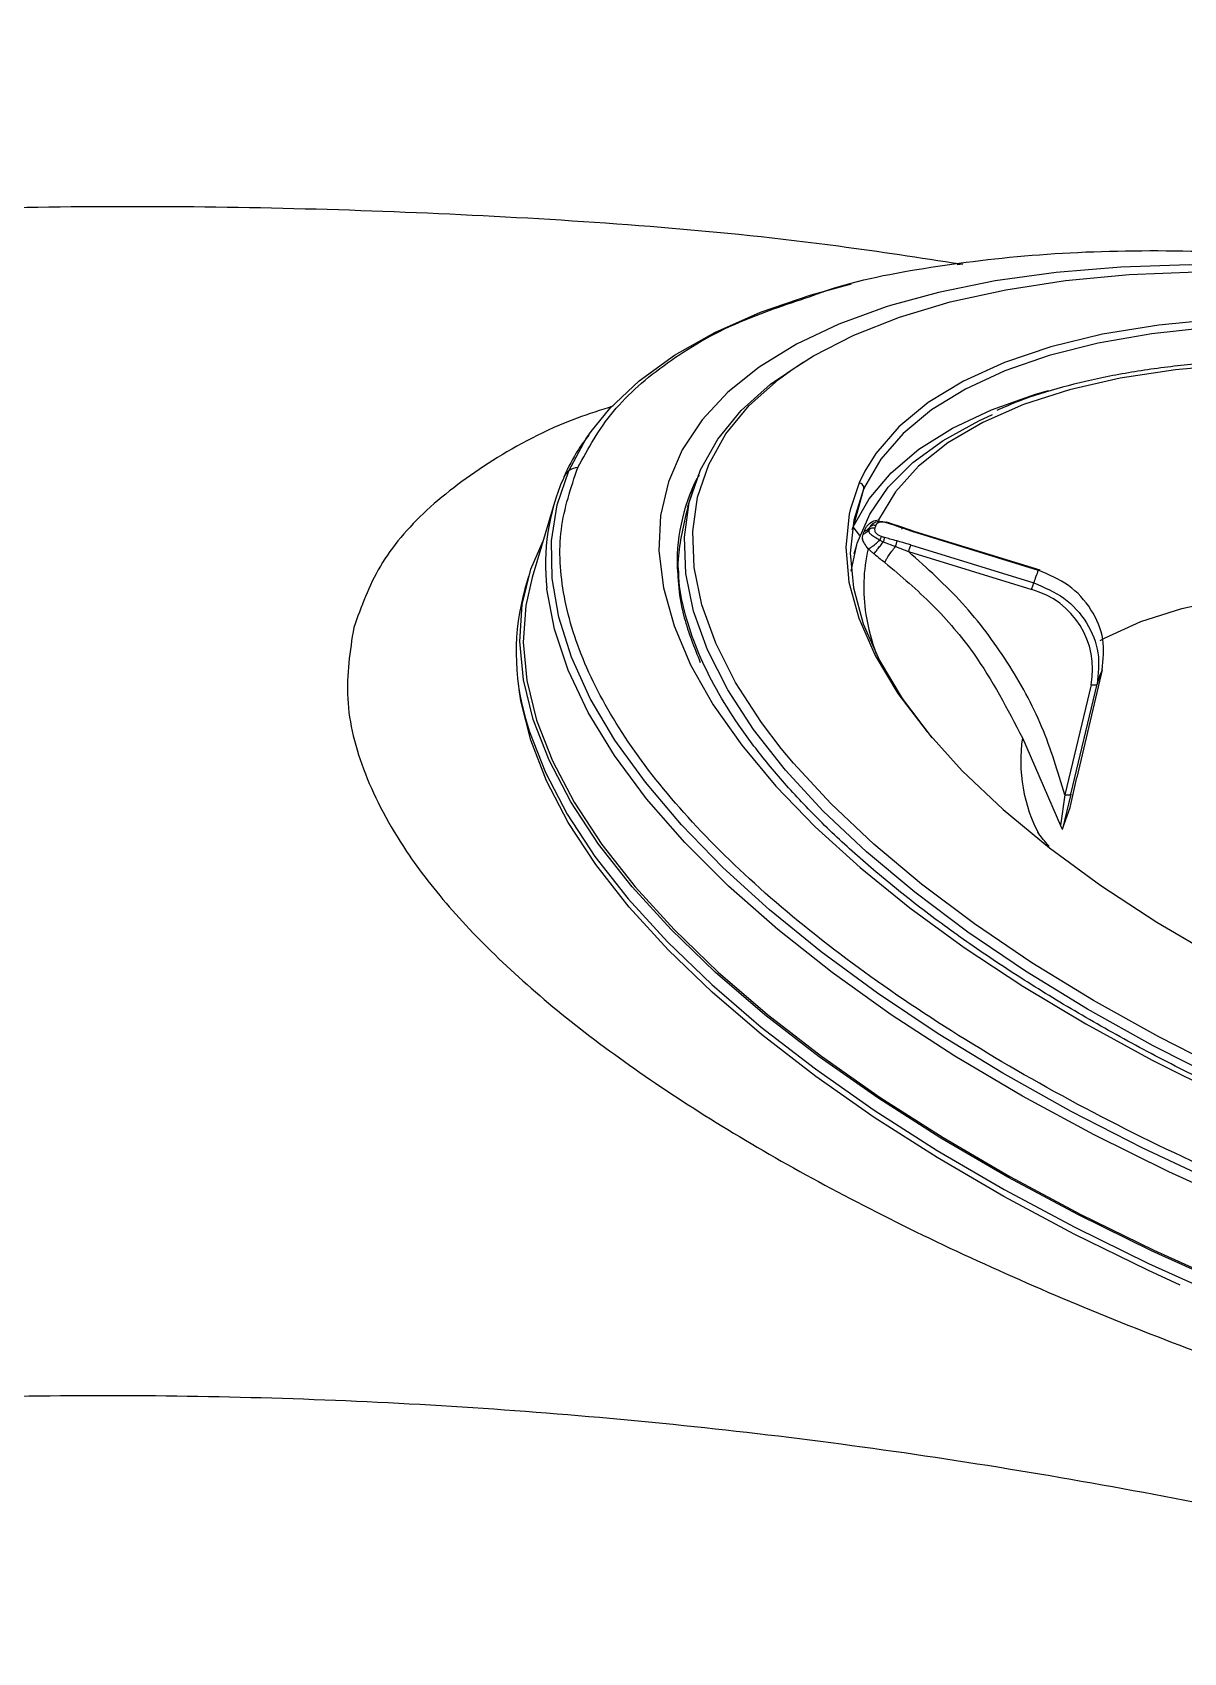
# Model space of a CAD drawing. Extents: x 400 to 501, y 484 to 634.
# Drawn here: x 450.16 to 452.685, y 540.84 to 544.394 of the extents above; entities that cross this region are included whole.
import ezdxf

# ---------------------------------------------------------------- set-up
doc = ezdxf.new("R2010")
doc.units = 0
doc.header["$MEASUREMENT"] = 0
doc.layers.add('DIM', color=3, linetype='Continuous')
doc.layers.add('GEOMETRY', color=3, linetype='Continuous', lineweight=25)

# ---------------------------------------------------------------- blocks, each defined once
blk = doc.blocks.new('2026 GRANDEE')
at = {"layer": 'GEOMETRY', "ltscale": 16}
for p, q in [((1.7634, -52.9549), (1.7753, -52.9533)), ((1.1959, -53.4202), (1.1979, -53.4175)), ((1.5608, -53.4084), (1.5483, -53.4339)), ((1.184, -53.4477), (1.1707, -53.4891)), ((1.5483, -53.4339), (1.5284, -53.493)), ((1.5581, -53.4481), (1.5351, -53.5306)), ((0.88, -53.4774), (0.8308, -53.6417)), ((1.5906, -53.5155), (1.5921, -53.5192)), ((1.6153, -53.5222), (1.6079, -53.5201)), ((1.6421, -53.5316), (1.6151, -53.5222)), ((1.5326, -53.5364), (1.5351, -53.5306)), ((1.5498, -53.5493), (1.5351, -53.5306)), ((1.5935, -53.5595), (1.6012, -53.5637)), ((1.6012, -53.5637), (1.6278, -53.5739)), ((1.6713, -53.5414), (1.6418, -53.5315)), ((1.6709, -53.5422), (1.9411, -53.6257)), ((1.9454, -53.6259), (1.6713, -53.5412)), ((1.5424, -53.5711), (1.5366, -53.5907)), ((1.6278, -53.5739), (1.6563, -53.5847)), ((1.6563, -53.5847), (1.9266, -53.6682)), ((1.661, -53.5701), (1.9312, -53.6535)), ((0.8233, -53.6394), (0.8153, -53.6663)), ((2.081, -53.8446), (2.0255, -54.0802)), ((2.0568, -53.8773), (1.9994, -54.1185)), ((2.0124, -54.1169), (2.0699, -53.8758)), ((1.9061, -53.9936), (1.9898, -54.1857)), ((2.011, -54.1461), (2.0255, -54.0802)), ((1.9994, -54.1185), (1.9898, -54.1857)), ((2.0124, -54.1169), (1.9943, -54.193)), ((1.9943, -54.193), (2.011, -54.1461))]:
    blk.add_line(p, q, dxfattribs=at)
at = {"layer": 'GEOMETRY', "ltscale": 16, "flags": 128}
for points in [[(3.8024, -53.2095), (3.6279, -53.1565), (3.4521, -53.1092), (3.2761, -53.0678), (3.1009, -53.0327), (2.9275, -53.0039), (2.7569, -52.9817), (2.5901, -52.9662), (2.4281, -52.9575), (2.2719, -52.9557), (2.1223, -52.9607), (1.9803, -52.9725), (1.8467, -52.991), (1.7221, -53.0162), (1.6169, -53.0449)], [(1.4032, -53.184), (1.4479, -53.1556), (1.5366, -53.1099), (1.6369, -53.0703), (1.7481, -53.037), (1.8696, -53.0103), (2.0005, -52.9904), (2.1402, -52.9773), (2.2877, -52.9712), (2.4421, -52.972), (2.6026, -52.9799), (2.768, -52.9946), (2.9374, -53.0162), (3.1098, -53.0445), (3.284, -53.0793), (3.4591, -53.1204), (3.6338, -53.1676), (3.8073, -53.2206)], [(0.9605, -53.3217), (1.0017, -53.2709), (1.0661, -53.2099), (1.1429, -53.1542), (1.2317, -53.1041), (1.332, -53.0599), (1.4432, -53.0218), (1.5317, -52.9978)], [(1.6169, -53.0449), (1.6075, -53.0479), (1.5034, -53.0859), (1.4105, -53.13), (1.3293, -53.1799), (1.2602, -53.2354), (1.2037, -53.296), (1.1602, -53.3616), (1.1298, -53.4316), (1.1127, -53.5056), (1.1091, -53.5833), (1.119, -53.6642), (1.1422, -53.7478), (1.1787, -53.8336), (1.2283, -53.9211), (1.2907, -54.0098), (1.3654, -54.0992), (1.4521, -54.1888), (1.5503, -54.278), (1.6594, -54.3663), (1.7787, -54.4532), (1.9075, -54.5382), (2.0451, -54.6208), (2.1908, -54.7004), (2.3435, -54.7768)], [(2.3168, -53.0933), (2.1903, -53.107), (2.0726, -53.1276), (1.9647, -53.1548), (1.8674, -53.1884), (1.7813, -53.2283), (1.707, -53.2741), (1.6451, -53.3255), (1.5961, -53.3821), (1.5602, -53.4435)], [(3.7707, -53.2834), (3.6049, -53.2331), (3.4379, -53.189), (3.2709, -53.1514), (3.1051, -53.1206), (2.9418, -53.0968), (2.7823, -53.0803), (2.6277, -53.071), (2.4793, -53.0692), (2.3382, -53.0748), (2.2054, -53.0878), (2.082, -53.108), (1.9688, -53.1354), (1.8669, -53.1697), (1.7768, -53.2106), (1.6994, -53.2579), (1.6352, -53.3111), (1.5847, -53.37), (1.5608, -53.4084)], [(1.2603, -53.8883), (1.2595, -53.887), (1.2155, -53.8001), (1.1849, -53.7152), (1.1681, -53.6328), (1.165, -53.5534), (1.1757, -53.4775), (1.2001, -53.4056), (1.2382, -53.3381), (1.2896, -53.2754), (1.354, -53.2179), (1.4254, -53.1694)], [(2.6561, -53.1731), (2.5109, -53.1701), (2.3726, -53.1744), (2.2423, -53.1859), (2.1209, -53.2045), (2.0095, -53.2301), (1.9088, -53.2625), (1.8196, -53.3013), (1.7427, -53.3465), (1.6786, -53.3974), (1.6277, -53.4539), (1.5906, -53.5155)], [(1.3775, -54.0168), (1.3343, -53.96), (1.2774, -53.8722), (1.2336, -53.7859), (1.2032, -53.7015), (1.1864, -53.6196), (1.1834, -53.5407), (1.194, -53.4652), (1.2183, -53.3938), (1.2562, -53.3267), (1.3072, -53.2644), (1.3713, -53.2072), (1.4032, -53.184)], [(1.5351, -53.5306), (1.5701, -53.4688), (1.6183, -53.4118), (1.6794, -53.36), (1.753, -53.3138), (1.8385, -53.2735), (1.9353, -53.2394), (1.9633, -53.2313)], [(1.5306, -53.6278), (1.544, -53.5661), (1.5714, -53.5026), (1.6122, -53.4436), (1.6658, -53.3895), (1.7321, -53.3408), (1.8104, -53.2978), (1.8405, -53.2841)], [(0.9112, -53.4077), (0.9499, -53.337), (0.9605, -53.3217)], [(2.3344, -54.9706), (2.1705, -54.8936), (2.0132, -54.813), (1.8631, -54.7292), (1.7212, -54.6425), (1.5882, -54.5536), (1.4648, -54.4628), (1.3516, -54.3706), (1.2492, -54.2776), (1.1583, -54.1842), (1.0793, -54.0909), (1.0125, -53.9983), (0.9584, -53.9068), (0.9173, -53.8168), (0.8894, -53.729), (0.8748, -53.6437), (0.8735, -53.5614), (0.8857, -53.4826), (0.9112, -53.4077)], [(1.5581, -53.4481), (1.5362, -53.5162), (1.5287, -53.5885), (1.5357, -53.6642), (1.5572, -53.743), (1.5929, -53.8241), (1.6426, -53.907), (1.7059, -53.9909), (1.7079, -53.9933)], [(1.5284, -53.493), (1.5262, -53.5025), (1.5187, -53.5753), (1.5258, -53.6516), (1.5474, -53.7309), (1.5833, -53.8125), (1.6334, -53.8959), (1.6971, -53.9805), (1.7741, -54.0655), (1.8637, -54.1504), (1.9653, -54.2345), (2.0781, -54.3171), (2.2012, -54.3976), (2.3337, -54.4755), (2.4746, -54.55), (2.6228, -54.6207), (2.7772, -54.6871), (2.9365, -54.7485), (3.0997, -54.8045)], [(2.8889, -55.3938), (2.7084, -55.3324), (2.5313, -55.266), (2.3584, -55.1949), (2.1907, -55.1195), (2.0291, -55.0402), (1.8745, -54.9575), (1.7276, -54.8717), (1.5893, -54.7834), (1.4603, -54.693), (1.3412, -54.6009), (1.2328, -54.5078), (1.1356, -54.414), (1.0501, -54.3201), (0.9767, -54.2266), (0.916, -54.1339), (0.8681, -54.0426), (0.8333, -53.9532), (0.8119, -53.8661), (0.8039, -53.7818), (0.8095, -53.7008), (0.8284, -53.6234), (0.855, -53.561)], [(0.8308, -53.6417), (0.817, -53.7029), (0.8115, -53.7837), (0.8195, -53.8677), (0.8408, -53.9545), (0.8755, -54.0437), (0.9232, -54.1347), (0.9838, -54.2271), (1.0569, -54.3203), (1.1422, -54.4139), (1.2391, -54.5074), (1.3472, -54.6003), (1.4659, -54.6921), (1.5945, -54.7822), (1.7324, -54.8703), (1.8788, -54.9558), (2.033, -55.0383), (2.1941, -55.1173), (2.3613, -55.1925), (2.5337, -55.2634), (2.7103, -55.3296), (2.8902, -55.3908)], [(2.9394, -55.2265), (2.7552, -55.1638), (2.5746, -55.0958), (2.3984, -55.023), (2.2277, -54.9457), (2.0635, -54.8643), (1.9067, -54.7795), (1.758, -54.6915), (1.6185, -54.6009), (1.4888, -54.5082), (1.3697, -54.414), (1.2618, -54.3187), (1.1658, -54.2229), (1.0822, -54.1271), (1.0114, -54.0319), (0.9539, -53.9377), (0.9099, -53.8452), (0.8798, -53.7548), (0.8636, -53.667), (0.8634, -53.6647)], [(2.0765, -53.7802), (2.0875, -53.7741), (2.1656, -53.7384), (2.2557, -53.7094), (2.357, -53.6875), (2.4683, -53.6729), (2.5886, -53.6657), (2.7166, -53.6661)], [(2.2524, -55.1943), (2.1811, -55.1614), (2.02, -55.0824), (1.8658, -54.9999), (1.7194, -54.9144), (1.5815, -54.8264), (1.4529, -54.7363), (1.3343, -54.6445), (1.2262, -54.5517), (1.1293, -54.4582), (1.044, -54.3646), (0.9709, -54.2713), (0.9104, -54.179), (0.8626, -54.088), (0.828, -53.9988), (0.8066, -53.912), (0.8029, -53.8872)], [(3.0069, -55.0112), (2.835, -54.9521), (2.6666, -54.8879), (2.5029, -54.819), (2.3447, -54.7458), (2.193, -54.6688), (2.0489, -54.5884), (1.9131, -54.5052), (1.7866, -54.4196), (1.67, -54.3323), (1.5641, -54.2436), (1.4696, -54.1542), (1.387, -54.0645), (1.3168, -53.9753), (1.2603, -53.8883)], [(0.8168, -53.9511), (0.8253, -53.9801), (0.86, -54.0695), (0.9079, -54.1608), (0.9687, -54.2534), (1.042, -54.3469), (1.1276, -54.4408), (1.2248, -54.5346), (1.3332, -54.6278), (1.4522, -54.7198), (1.5813, -54.8102), (1.7196, -54.8986), (1.8664, -54.9843), (2.0211, -55.0671), (2.1827, -55.1463), (2.3504, -55.2217), (2.5232, -55.2928), (2.7004, -55.3592), (2.8808, -55.4206)], [(3.0141, -54.9897), (2.8433, -54.931), (2.676, -54.8671), (2.5132, -54.7986), (2.3559, -54.7259), (2.2052, -54.6494), (2.0619, -54.5695), (1.927, -54.4868), (1.8012, -54.4017), (1.6853, -54.3148), (1.5801, -54.2267), (1.4861, -54.1378), (1.404, -54.0488), (1.3775, -54.0168)]]:
    blk.add_lwpolyline(points, dxfattribs=at)
at = {"layer": 'GEOMETRY', "ltscale": 16}
for centre, radius, start, end in [((0.9311, -53.4339), 0.0329, 127.1684, 163.2011), ((0.9337, -53.4376), 0.0374, 93.8391, 126.9504), ((1.331, -53.6123), 0.4706, 156.4697, 186.4043), ((1.5636, -53.6088), 0.4146, 153.5714, 183.0606), ((1.5466, -53.4456), 0.0118, 347.7469, 81.8059), ((1.8772, -53.5888), 0.3487, 155.374, 156.1978), ((1.8752, -53.6573), 0.3374, 159.8739, 160.9768), ((1.6739, -53.5429), 0.00302, 147.669, 168.1628), ((1.923, -53.6631), 0.3648, 166.614, 189.4282), ((2.0562, -53.7034), 0.4171, 161.3602, 163.472), ((2.1898, -53.73), 0.2697, 157.2508, 163.5295), ((1.3122, -53.8061), 0.5162, 164.2915, 196.3155), ((1.8792, -53.8428), 0.1809, 349.008, 74.8262), ((2.0356, -53.6474), 0.4785, 189.068, 199.7426), ((2.2968, -53.9391), 0.2356, 156.3524, 164.4019), ((2.2494, -54.0436), 0.3469, 171.7271, 208.103)]:
    blk.add_arc(centre, radius, start, end, dxfattribs=at)
for points, knots in [([(3.4067, -52.5923), (3.1449, -52.5293), (2.6213, -52.4033), (2.0889, -52.3219), (1.8226, -52.2812)], [0, 0, 0, 0, 0.4999261, 1, 1, 1, 1]), ([(3.4119, -52.5717), (3.1483, -52.5083), (2.6239, -52.3822), (2.0907, -52.3008), (1.8255, -52.2603)], [0, 0, 0, 0, 0.5027554, 1, 1, 1, 1]), ([(-1.5025, -52.9142), (-1.2811, -52.8913), (-0.8009, -52.8416), (-0.0572, -52.82), (0.7239, -52.8418), (1.3347, -52.8867), (1.6817, -52.94), (1.771, -52.9537)], [0, 0, 0, 0, 0.203342, 0.441081, 0.6792, 0.917445, 1, 1, 1, 1]), ([(1.4393, -53.0257), (1.4524, -53.0208), (1.5292, -52.9919), (1.7024, -52.9587), (1.9559, -52.9284), (2.2368, -52.9214), (2.5367, -52.9358), (2.8514, -52.9718), (3.1751, -53.029), (3.503, -53.1049), (3.719, -53.171), (3.827, -53.2041)], [0, 0, 0, 0, 0.025097, 0.14696, 0.268823, 0.390686, 0.512548, 0.634411, 0.756274, 0.878137, 1, 1, 1, 1]), ([(0.9312, -53.4002), (0.9543, -53.3583), (1.0004, -53.2744), (1.1228, -53.1684), (1.2665, -53.0831), (1.3863, -53.0433), (1.4393, -53.0257)], [0, 0, 0, 0, 0.26357, 0.52714, 0.790711, 1, 1, 1, 1]), ([(2.6587, -53.1674), (2.6349, -53.1662), (2.565, -53.1625), (2.4545, -53.1631), (2.3278, -53.1688), (2.2083, -53.181), (2.0961, -53.1991), (1.9927, -53.2236), (1.91, -53.2488), (1.866, -53.2682), (1.8499, -53.2753)], [0, 0, 0, 0, 0.072577, 0.213334, 0.354162, 0.495073, 0.636082, 0.777198, 0.918422, 1, 1, 1, 1]), ([(1.0077, -53.2661), (0.9813, -53.2745), (0.8792, -53.3072), (0.7396, -53.3831), (0.5934, -53.4916), (0.489, -53.6146), (0.4562, -53.7059), (0.4397, -53.7516)], [0, 0, 0, 0, 0.080344, 0.310947, 0.540626, 0.770535, 1, 1, 1, 1]), ([(0.9551, -53.3293), (0.9472, -53.3396), (0.9253, -53.3685), (0.9105, -53.4002), (0.901, -53.4206)], [0, 0, 0, 0, 0.357682, 1, 1, 1, 1]), ([(1.1717, -53.4894), (1.1629, -53.5262), (1.1447, -53.6023), (1.1555, -53.7167), (1.1866, -53.7951), (1.1997, -53.8281)], [0, 0, 0, 0, 0.351842, 0.727206, 1, 1, 1, 1]), ([(1.5653, -53.5293), (1.5689, -53.5252), (1.5755, -53.5179), (1.5859, -53.5162), (1.5906, -53.5155)], [0, 0, 0, 0, 0.545908, 1, 1, 1, 1]), ([(1.607, -53.5214), (1.6025, -53.5203), (1.5935, -53.5182), (1.582, -53.5211), (1.5745, -53.5259), (1.5727, -53.5294), (1.5719, -53.5311)], [0, 0, 0, 0, 0.270054, 0.529462, 0.773393, 1, 1, 1, 1]), ([(1.5845, -53.5276), (1.5833, -53.5274), (1.581, -53.5268), (1.5774, -53.5273), (1.5742, -53.5287), (1.5726, -53.5303), (1.5719, -53.5311)], [0, 0, 0, 0, 0.244112, 0.5, 0.755888, 1, 1, 1, 1]), ([(1.5845, -53.5276), (1.5841, -53.5287), (1.5833, -53.5308), (1.5826, -53.5328), (1.5823, -53.5337)], [0, 0, 0, 0, 0.56, 1, 1, 1, 1]), ([(1.6083, -53.5213), (1.6064, -53.5209), (1.6023, -53.5201), (1.5964, -53.5201), (1.5909, -53.5211), (1.5865, -53.5237), (1.5852, -53.5262), (1.5845, -53.5276)], [0, 0, 0, 0, 0.149104, 0.31184, 0.493438, 0.7318, 1, 1, 1, 1]), ([(1.6083, -53.5213), (1.6083, -53.5209), (1.6083, -53.5202), (1.608, -53.52), (1.6076, -53.5203), (1.6072, -53.521), (1.607, -53.5214)], [0, 0, 0, 0, 0.246536, 0.5, 0.753464, 1, 1, 1, 1]), ([(1.6083, -53.5213), (1.6095, -53.5216), (1.6116, -53.5221), (1.6136, -53.5228), (1.6145, -53.5231)], [0, 0, 0, 0, 0.559812, 1, 1, 1, 1]), ([(1.6145, -53.5231), (1.6147, -53.5228), (1.6151, -53.5221), (1.6154, -53.5222), (1.6154, -53.5229), (1.6152, -53.5241), (1.6151, -53.5246)], [0, 0, 0, 0, 0.245448, 0.5, 0.754552, 1, 1, 1, 1]), ([(1.6145, -53.5231), (1.6194, -53.5248), (1.6283, -53.5278), (1.6371, -53.531), (1.641, -53.5323)], [0, 0, 0, 0, 0.559999, 1, 1, 1, 1]), ([(1.5563, -53.5473), (1.5558, -53.5492), (1.5547, -53.5529), (1.555, -53.5561), (1.5552, -53.5577)], [0, 0, 0, 0, 0.517209, 1, 1, 1, 1]), ([(1.5681, -53.5786), (1.5652, -53.5746), (1.5586, -53.5655), (1.5564, -53.5604), (1.5552, -53.5577)], [0, 0, 0, 0, 0.453051, 1, 1, 1, 1]), ([(1.5697, -53.5372), (1.5676, -53.5395), (1.5638, -53.5436), (1.5586, -53.5462), (1.5563, -53.5473)], [0, 0, 0, 0, 0.559264, 1, 1, 1, 1]), ([(1.5653, -53.5293), (1.5639, -53.5313), (1.5609, -53.5354), (1.5593, -53.5392), (1.5585, -53.5412)], [0, 0, 0, 0, 0.483144, 1, 1, 1, 1]), ([(1.5585, -53.5412), (1.5614, -53.5397), (1.5665, -53.5371), (1.5702, -53.5329), (1.5719, -53.5311)], [0, 0, 0, 0, 0.560737, 1, 1, 1, 1]), ([(1.5681, -53.5786), (1.5696, -53.578), (1.5727, -53.5766), (1.5791, -53.5723), (1.5861, -53.5665), (1.591, -53.5618), (1.5935, -53.5595)], [0, 0, 0, 0, 0.241846, 0.49473, 0.750385, 1, 1, 1, 1]), ([(1.5697, -53.5372), (1.5694, -53.5387), (1.5688, -53.542), (1.5729, -53.5469), (1.5815, -53.5521), (1.5894, -53.557), (1.5935, -53.5595)], [0, 0, 0, 0, 0.227966, 0.472097, 0.731021, 1, 1, 1, 1]), ([(1.5697, -53.5372), (1.5701, -53.536), (1.5708, -53.534), (1.5716, -53.532), (1.5719, -53.5311)], [0, 0, 0, 0, 0.56, 1, 1, 1, 1]), ([(1.5823, -53.5337), (1.5812, -53.5334), (1.5788, -53.5329), (1.5753, -53.5334), (1.572, -53.5348), (1.5705, -53.5364), (1.5697, -53.5372)], [0, 0, 0, 0, 0.244113, 0.5, 0.755888, 1, 1, 1, 1]), ([(1.5809, -53.5899), (1.5818, -53.5886), (1.5837, -53.586), (1.5886, -53.5798), (1.5945, -53.5721), (1.599, -53.5665), (1.6012, -53.5637)], [0, 0, 0, 0, 0.24038, 0.493346, 0.749831, 1, 1, 1, 1]), ([(1.5823, -53.5337), (1.582, -53.5356), (1.5814, -53.5391), (1.5849, -53.5446), (1.5907, -53.5491), (1.5953, -53.5511), (1.5974, -53.552)], [0, 0, 0, 0, 0.334675, 0.623804, 0.822276, 1, 1, 1, 1]), ([(1.5974, -53.552), (1.5971, -53.5524), (1.5965, -53.5533), (1.5951, -53.5557), (1.5941, -53.5581), (1.5935, -53.5595)], [0, 0, 0, 0, 0.27723, 0.562127, 1, 1, 1, 1]), ([(1.6035, -53.554), (1.6024, -53.5537), (1.6003, -53.5531), (1.5983, -53.5523), (1.5974, -53.552)], [0, 0, 0, 0, 0.559811, 1, 1, 1, 1]), ([(1.6035, -53.554), (1.6034, -53.5545), (1.6032, -53.5555), (1.6027, -53.5579), (1.602, -53.5607), (1.6015, -53.5627), (1.6012, -53.5637)], [0, 0, 0, 0, 0.245442, 0.5, 0.754558, 1, 1, 1, 1]), ([(1.6306, -53.5614), (1.6256, -53.56), (1.6165, -53.5576), (1.6075, -53.5551), (1.6035, -53.554)], [0, 0, 0, 0, 0.5599989, 1, 1, 1, 1]), ([(1.6306, -53.5614), (1.6306, -53.562), (1.6304, -53.5633), (1.6297, -53.5664), (1.6288, -53.5701), (1.6281, -53.5726), (1.6278, -53.5739)], [0, 0, 0, 0, 0.2430983, 0.4999999, 0.7569015, 1, 1, 1, 1]), ([(1.661, -53.5701), (1.6553, -53.5683), (1.6453, -53.5653), (1.6351, -53.5626), (1.6306, -53.5614)], [0, 0, 0, 0, 0.5599672, 1, 1, 1, 1]), ([(1.641, -53.5323), (1.6413, -53.532), (1.6418, -53.5312), (1.6421, -53.5317), (1.642, -53.5332), (1.6416, -53.535), (1.6413, -53.5359)], [0, 0, 0, 0, 0.243098, 0.5, 0.756901, 1, 1, 1, 1]), ([(1.641, -53.5323), (1.6466, -53.5343), (1.6565, -53.5377), (1.6665, -53.5409), (1.6709, -53.5422)], [0, 0, 0, 0, 0.559967, 1, 1, 1, 1]), ([(1.5681, -53.5786), (1.5704, -53.5808), (1.5745, -53.5846), (1.5789, -53.5883), (1.5809, -53.5899)], [0, 0, 0, 0, 0.560348, 1, 1, 1, 1]), ([(1.5809, -53.5899), (1.5853, -53.5934), (1.5932, -53.5998), (1.6012, -53.606), (1.6047, -53.6087)], [0, 0, 0, 0, 0.560657, 1, 1, 1, 1]), ([(1.6047, -53.6087), (1.6054, -53.607), (1.6071, -53.6033), (1.6125, -53.5945), (1.6196, -53.5842), (1.6251, -53.5773), (1.6278, -53.5739)], [0, 0, 0, 0, 0.23527, 0.489147, 0.748903, 1, 1, 1, 1]), ([(1.9994, -54.1185), (1.9842, -54.0681), (1.9538, -53.9672), (1.8762, -53.8259), (1.7789, -53.695), (1.6972, -53.6215), (1.6563, -53.5847)], [0, 0, 0, 0, 0.249992, 0.500001, 0.750009, 1, 1, 1, 1]), ([(3.012, -55.0302), (2.9837, -55.0209), (2.9014, -54.9939), (2.767, -54.9455), (2.6106, -54.8841), (2.4586, -54.8187), (2.3116, -54.7497), (2.1705, -54.6775), (2.036, -54.6026), (1.9089, -54.5252), (1.7898, -54.4459), (1.6794, -54.3651), (1.5782, -54.2832), (1.4869, -54.2009), (1.4058, -54.1185), (1.3354, -54.0366), (1.276, -53.9557), (1.2278, -53.8763), (1.1909, -53.7987), (1.166, -53.7238), (1.153, -53.6642), (1.1525, -53.631), (1.1523, -53.6206)], [0, 0, 0, 0, 0.027798, 0.080677, 0.133557, 0.186427, 0.239283, 0.292119, 0.344932, 0.397714, 0.450461, 0.503166, 0.555822, 0.608421, 0.66096, 0.713437, 0.765864, 0.818269, 0.87069, 0.92322, 0.976016, 1, 1, 1, 1]), ([(1.6047, -53.6087), (1.6403, -53.639), (1.7117, -53.6995), (1.8195, -53.8261), (1.8733, -53.9301), (1.9061, -53.9936)], [0, 0, 0, 0, 0.2801448, 0.5602968, 1, 1, 1, 1]), ([(2.081, -53.8446), (2.0835, -53.8221), (2.0884, -53.777), (2.0603, -53.7106), (2.0105, -53.655), (1.9642, -53.6355), (1.9411, -53.6257)], [0, 0, 0, 0, 0.2496053, 0.5000274, 0.7500088, 1, 1, 1, 1]), ([(1.9312, -53.6535), (1.9543, -53.6633), (2.0005, -53.6828), (2.0501, -53.7392), (2.0778, -53.8068), (2.0725, -53.8528), (2.0699, -53.8758)], [0, 0, 0, 0, 0.249561, 0.499965, 0.750384, 1, 1, 1, 1]), ([(0.4397, -53.7516), (0.4317, -53.803), (0.4156, -53.9058), (0.4574, -54.0714), (0.5397, -54.2277), (0.6519, -54.372), (0.7796, -54.5023), (0.9328, -54.6318), (1.1097, -54.7594), (1.308, -54.8841), (1.5254, -55.0047), (1.7594, -55.1204), (2.007, -55.2301), (2.2657, -55.3332), (2.5326, -55.4289), (2.8052, -55.5166), (3.0811, -55.5956), (3.3577, -55.6652), (3.6327, -55.7249), (3.9039, -55.7738), (4.1688, -55.8115), (4.4251, -55.8373), (4.6705, -55.8505), (4.9025, -55.8506), (5.1186, -55.837), (5.3167, -55.8095), (5.4944, -55.7679), (5.6498, -55.7124), (5.781, -55.6433), (5.8868, -55.5612), (5.9651, -55.4666), (6.0178, -55.3613), (6.029, -55.2827), (6.0347, -55.2434)], [0, 0, 0, 0, 0.042376, 0.084748, 0.127116, 0.15889, 0.190626, 0.222293, 0.253858, 0.285299, 0.316594, 0.347719, 0.37866, 0.409424, 0.440034, 0.470522, 0.500928, 0.5313, 0.561689, 0.592142, 0.622705, 0.65341, 0.684271, 0.715305, 0.746526, 0.777918, 0.809454, 0.841102, 0.872832, 0.904614, 0.93642, 0.968221, 1, 1, 1, 1]), ([(1.9647, -54.231), (1.9601, -54.2258), (1.9486, -54.2127), (1.9406, -54.2012), (1.94, -54.2003), (1.9397, -54.1998)], [0, 0, 0, 0, 0.2647259, 0.6720324, 1, 1, 1, 1]), ([(1.9898, -54.1857), (1.9904, -54.1871), (1.9913, -54.1896), (1.9925, -54.1921), (1.9933, -54.1932), (1.9937, -54.1935), (1.9941, -54.1935), (1.9942, -54.1932), (1.9943, -54.193)], [0, 0, 0, 0, 0.319937, 0.580006, 0.692608, 0.795987, 0.897834, 1, 1, 1, 1]), ([(3.5753, -56.0003), (3.341, -55.9312), (2.871, -55.7926), (2.1495, -55.6382), (1.4176, -55.5238), (0.6782, -55.4545), (-0.0636, -55.4293), (-0.8029, -55.4494), (-1.5364, -55.5101), (-2.0187, -55.5867), (-2.2592, -55.6248)], [0, 0, 0, 0, 0.1243331, 0.2492943, 0.3747844, 0.5005667, 0.6262664, 0.7515214, 0.87612, 1, 1, 1, 1])]:
    blk.add_open_spline(points, degree=3, knots=knots, dxfattribs=at)
for points in [[(2.9527, -55.1862), (2.8462, -55.1499), (2.6331, -55.0773), (2.3283, -54.9487), (2.0412, -54.8084), (1.7774, -54.6573), (1.541, -54.4984), (1.3364, -54.3343), (1.1668, -54.1677), (1.0353, -54.0017), (0.944, -53.839), (0.8952, -53.6825), (0.8862, -53.5339), (0.9162, -53.4448), (0.9312, -53.4002)], [(1.9266, -53.6682), (1.927, -53.6668), (1.9278, -53.664), (1.9292, -53.6596), (1.9304, -53.6558), (1.9309, -53.6543), (1.9312, -53.6535)], [(2.0699, -53.8758), (2.0695, -53.8763), (2.0688, -53.8774), (2.0657, -53.8782), (2.0615, -53.8783), (2.0584, -53.8777), (2.0568, -53.8773)], [(2.0124, -54.1169), (2.0123, -54.1172), (2.0121, -54.1178), (2.0111, -54.1185), (2.0098, -54.119), (2.0081, -54.1193), (2.0062, -54.1194), (2.004, -54.1193), (2.0017, -54.119), (2.0002, -54.1187), (1.9994, -54.1185)]]:
    blk.add_open_spline(points, degree=3, dxfattribs=at)

msp = doc.modelspace()

# ---------------------------------------------------------------- block references
at = {"layer": 'DIM'}
msp.add_blockref('2026 GRANDEE', (450.4248, 596.8403), dxfattribs=at)

doc.saveas('drawing.dxf')
